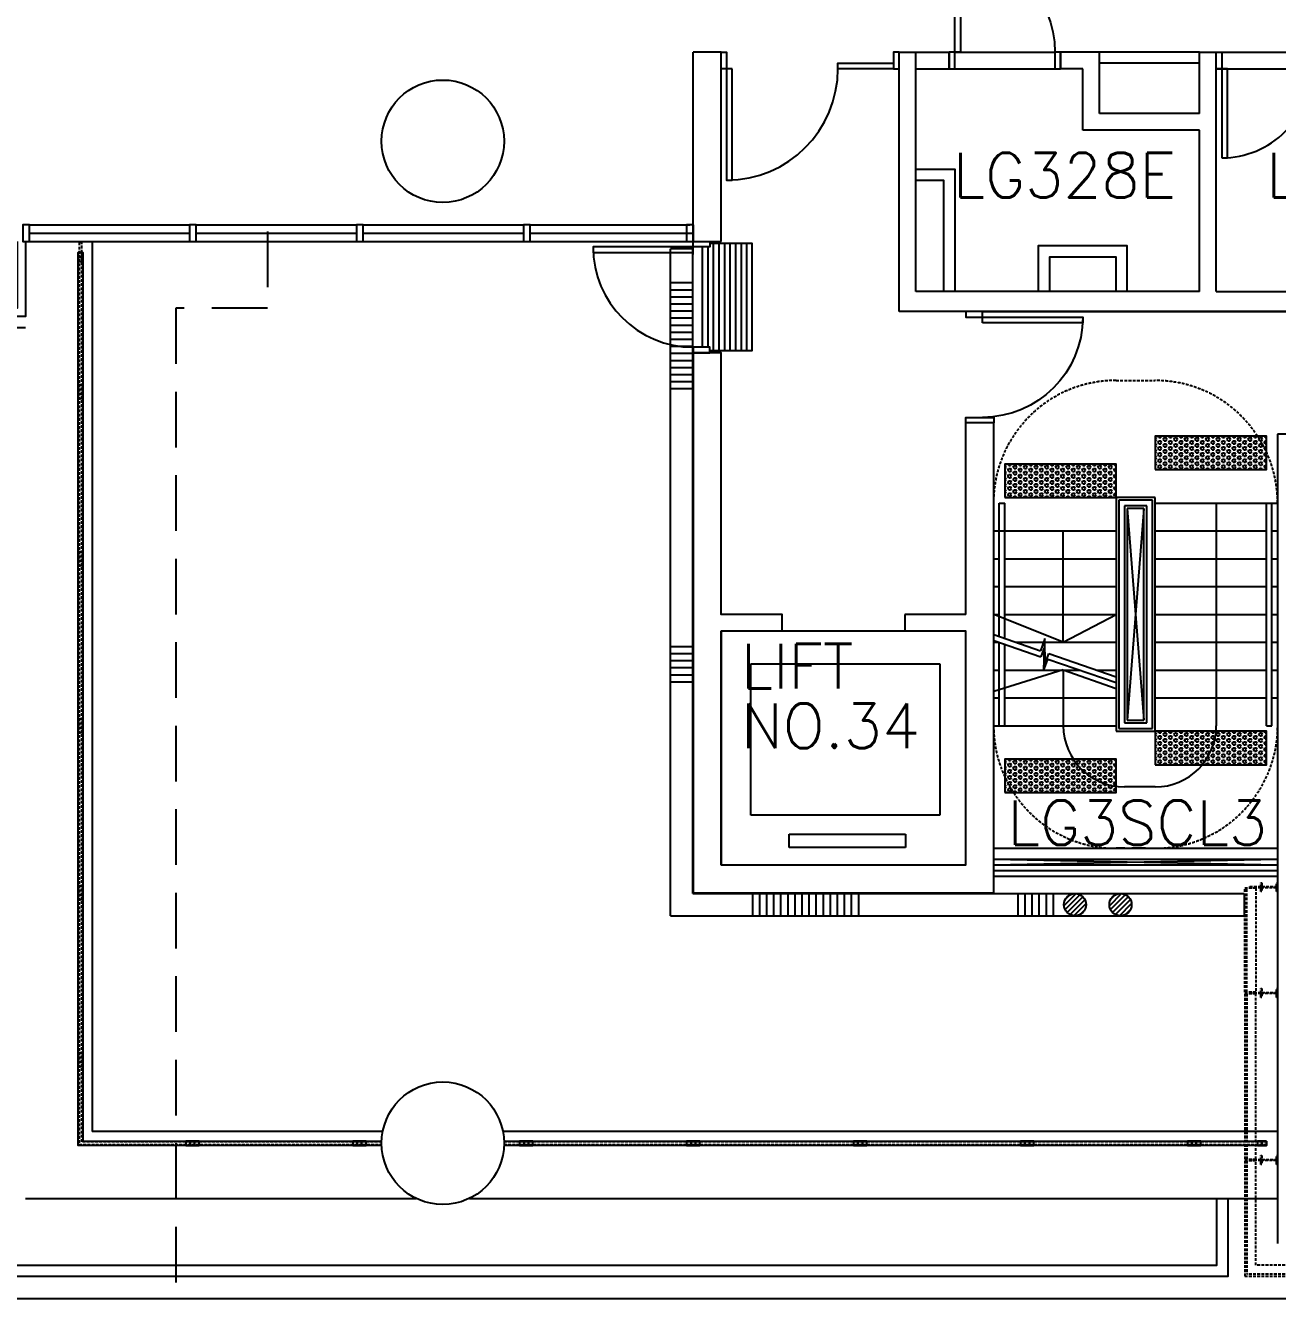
# Model space of a CAD drawing. Extents: x -163002 to 22103, y -103500 to 51643.
# Drawn here: x -114750 to -103500, y 5405 to 16840 of the extents above; entities that cross this region are included whole.
import ezdxf

# ---------------------------------------------------------------- set-up
doc = ezdxf.new("R2010")
doc.units = 0
doc.header["$LTSCALE"] = 1000
doc.header["$MEASUREMENT"] = 0
doc.linetypes.add('s2113a$0$DASHED', pattern=[0.75, 0.5, -0.25])
doc.linetypes.add('s2113a$0$HIDDEN', pattern=[0.375, 0.25, -0.125])
doc.layers.get('0').update_dxf_attribs({"linetype": 'CONTINUOUS'})
doc.layers.get('DEFPOINTS').update_dxf_attribs({"linetype": 'CONTINUOUS'})
for name, color, linetype in [('s2113a$0$A-glaz', 1, 'CONTINUOUS'), ('s2113a$0$A-WallExt', 3, 'CONTINUOUS'), ('s2113a$0$buila', 14, 's2113a$0$HIDDEN'), ('s2113a$0$dr', 1, 'CONTINUOUS'), ('s2113a$0$DR-PIPE', 1, 'CONTINUOUS'), ('s2113a$0$fence', 1, 'CONTINUOUS'), ('s2113a$0$glass-p', 1, 'CONTINUOUS'), ('s2113a$0$lift', 4, 'CONTINUOUS'), ('s2113a$0$ROOM-NO', 4, 'CONTINUOUS'), ('s2113a$0$stair', 1, 'CONTINUOUS'), ('s2113a$0$stru', 2, 'CONTINUOUS'), ('s2113a$0$tactile', 4, 'CONTINUOUS'), ('s2113a$0$TILE', 8, 'CONTINUOUS'), ('s2113a$0$txt1', 4, 'CONTINUOUS'), ('s2113a$0$txt2', 4, 'CONTINUOUS'), ('s2113a$0$wal', 3, 'CONTINUOUS'), ('s2113a$0$walc', 1, 'CONTINUOUS')]:
    doc.layers.add(name, color=color, linetype=linetype)
doc.layers.add('s2113a$0$omitted', color=9, linetype='CONTINUOUS', plot=False)
doc.styles.add('s2113a$0$STANDARD', font='SIMPLEX')

# ---------------------------------------------------------------- blocks, each defined once
blk = doc.blocks.new('s2113a$0$d900')
at = {"layer": 's2113a$0$dr', "linetype": 'Continuous'}
for points in [[(-113716.8388767019, -86305.51010692862), (-113716.8388767019, -86355.51010692862), (-113866.8388767019, -86355.51010692862), (-113866.8388767019, -86305.51010692862)], [(-113866.8388767019, -86405.51010692862), (-113866.8388767019, -86355.51010692862), (-114766.8388767019, -86355.51010692862), (-114766.8388767019, -86405.51010692862)]]:
    blk.add_lwpolyline(points, close=True, dxfattribs=at)
blk.add_arc((-113866.8388767019, -86355.51010692862), 900, 180, 270, dxfattribs=at)
blk = doc.blocks.new('s2113a$0$A$C5BF86B9E')
at = {"layer": 'DEFPOINTS'}
h = blk.add_hatch(dxfattribs=at)
h.set_pattern_fill('ANSI31', color=8, scale=20, angle=45, style=0)
h.set_pattern_definition([(0.0001044522138485313, (-300.0041463533344, 6275.507714608046), (0.0001157627252081905, -63.49999999989447), [])])
h.paths.add_polyline_path([(-200.0008717479359, 4479.269487071471), (-200.0027245315032, 5495.587619816573), (-0.002724531837887446, 5495.587984423581), (-0.0008717482705862155, 4479.269851678479)])
h = blk.add_hatch(dxfattribs=at)
h.set_pattern_fill('ANSI31', color=8, scale=20, angle=45, style=0)
h.set_pattern_definition([(0.0001044522138485313, (-300.0052522973238, 1864.462386587265), (0.0001157627252081905, -63.49999999989447), [])])
h.paths.add_polyline_path([(-200.0052522974911, 1864.462568890771), (-200.0059676681885, 2256.869012652418), (-0.005967668526867021, 2256.869377259429), (-0.00525229782943203, 1864.462933497778)])
h = blk.add_hatch(dxfattribs=at)
h.set_pattern_fill('ANSI31', color=8, scale=20, angle=45, style=0)
h.set_pattern_definition([(90, (2274.423550823762, -292.1644262948503), (-63.49999999999999, 1.06581410364015e-14), [])])
h.paths.add_polyline_path([(478.1851409806986, -192.1644262948512), (1494.503273727489, -192.1644262948503), (1494.503273727489, 7.835573705147909), (478.1851409806986, 7.835573705147909)])
h = blk.add_hatch(dxfattribs=at)
h.set_pattern_fill('ANSI31', color=8, scale=20, angle=45, style=0)
h.set_pattern_definition([(90, (2881.07343231485, -292.1644262948485), (-63.49999999999999, 1.06581410364015e-14), [])])
h.paths.add_polyline_path([(2881.07343231485, -192.1644262948485), (3273.479876077148, -192.1644262948485), (3273.479876077152, 7.83557370514609), (2881.07343231485, 7.83557370514609)])
at = {"layer": 's2113a$0$DR-PIPE'}
h = blk.add_hatch(dxfattribs=at)
h.set_pattern_fill('ANSI31', color=8, scale=10, style=0)
h.set_pattern_definition([(45, (188224.7869452004, -11327.61308832254), (-22.45064030267288, 22.45064030267288), [])])
h.paths.add_polyline_path([(3330.821233791561, -92.01692977220591, 1), (3530.821233791561, -92.01692977220591, 1)])
h = blk.add_hatch(dxfattribs=at)
h.set_pattern_fill('ANSI31', color=8, scale=10, style=0)
h.set_pattern_definition([(45, (188632.5996433528, -11327.61308832254), (-22.45064030267288, 22.45064030267288), [])])
h.paths.add_polyline_path([(3738.633931944059, -92.01692977220591, 1), (3938.633931944059, -92.01692977220591, 1)])
for p, q in [((-4.863341146032326, 5797.852105849135), (-204.8633411462943, 5797.852105849131)), ((-204.8524211387848, -192.1644262948521), (-204.8633411462943, 5797.852105849131)), ((-4.852785745461006, 7.835573705147908), (-4.86334300058661, 5798.869392481865)), ((0, 5748.057744311085), (0, 5798.869392481865)), ((-4.852785745461006, 7.835573705147908), (4950.140794234525, 7.835573705149727)), ((4950.140794234496, 7.835573705149727), (4950.140794234496, -192.1644262948466)), ((-204.8524211387848, -192.1644262948521), (4950.140794234496, -192.1644262948466))]:
    blk.add_line(p, q, dxfattribs=at)
at = {"layer": 's2113a$0$DR-PIPE', "color": 8}
for centre in [(3430.821233791561, -92.01692977220591), (3838.633931944059, -92.01692977220591)]:
    blk.add_circle(centre, 100, dxfattribs=at)
blk = doc.blocks.new('s2113a$0$A$C574D05F9')
at = {"layer": 's2113a$0$dr', "linetype": 'Continuous'}
for points in [[(0, -4.825778887607157e-08), (50, -4.825778887607157e-08), (50, -150.0024456896954), (0, -150.0024456896954)], [(1549.999999999942, -100.0024456896954), (1549.999999999942, -150.0024456896954), (1049.999999999942, -150.0024456897243), (1049.999999999942, -100.0024456897243)], [(1599.999999999942, -4.825778887607157e-08), (1549.999999999942, -4.825778887607157e-08), (1549.999999999942, -150.0024456896954), (1599.999999999942, -150.0024456896954)], [(100, -150.0024456896954), (50, -150.0024456896954), (49.9999999999709, -1150.002445689695), (99.9999999999709, -1150.002445689695)]]:
    blk.add_lwpolyline(points, close=True, dxfattribs=at)
blk.add_arc((49.9999999999709, -150.0024456896954), 1000, 270, 0, dxfattribs=at)
blk = doc.blocks.new('s2113a')
at = {"layer": 's2113a$0$tactile'}
h = blk.add_hatch(dxfattribs=at)
h.set_pattern_fill('HEX', color=9, scale=5, style=0)
h.set_pattern_definition([(0, (-266.3310943451361, 159.4149234570805), (0, 27.4963), [15.875, -31.75]), (120, (-266.3310943451361, 159.4149234570805), (-23.81249431007806, -13.74814999999999), [15.87499999999998, -31.74999999999996]), (59.99999999999999, (-250.4560943451361, 159.4149234570805), (-23.81249431007806, 13.74815), [15.875, -31.75])])
h.paths.add_polyline_path([(-104599.9, 12850.09995044695), (-103599.9, 12850.09995044695), (-103599.9, 13150.09995044695), (-104599.9, 13150.09995044695)])
h = blk.add_hatch(dxfattribs=at)
h.set_pattern_fill('HEX', color=9, scale=5, style=0)
h.set_pattern_definition([(0, (-1616.331102742784, -90.58507654289042), (0, 27.4963), [15.875, -31.75]), (120, (-1616.331102742784, -90.58507654289042), (-23.81249431007806, -13.74814999999999), [15.87499999999998, -31.74999999999996]), (59.99999999999999, (-1600.456102742784, -90.58507654289042), (-23.81249431007806, 13.74815), [15.875, -31.75])])
h.paths.add_polyline_path([(-105949.9000083976, 12600.09995044698), (-104949.9000083976, 12600.09995044698), (-104949.9000083976, 12900.09995044698), (-105949.9000083976, 12900.09995044698)])
h = blk.add_hatch(dxfattribs=at)
h.set_pattern_fill('HEX', color=9, scale=5, style=0)
h.set_pattern_definition([(0, (-266.3310943451361, -2490.585076542918), (0, 27.4963), [15.875, -31.75]), (120, (-266.3310943451361, -2490.585076542918), (-23.81249431007806, -13.74814999999999), [15.87499999999998, -31.74999999999997]), (59.99999999999999, (-250.4560943451361, -2490.585076542918), (-23.81249431007806, 13.74815), [15.875, -31.75])])
h.paths.add_polyline_path([(-104599.9, 10200.09995044695), (-103599.9, 10200.09995044695), (-103599.9, 10500.09995044695), (-104599.9, 10500.09995044695)])
h = blk.add_hatch(dxfattribs=at)
h.set_pattern_fill('HEX', color=9, scale=5, style=0)
h.set_pattern_definition([(0, (-1616.331056882394, -2740.585107334159), (0, 27.4963), [15.875, -31.75]), (120, (-1616.331056882394, -2740.585107334159), (-23.81249431007806, -13.74814999999999), [15.87499999999998, -31.74999999999997]), (59.99999999999999, (-1600.456056882394, -2740.585107334159), (-23.81249431007806, 13.74815), [15.875, -31.75])])
h.paths.add_polyline_path([(-105949.8999625372, 9950.099919655713), (-104949.8999625372, 9950.099919655713), (-104949.8999625372, 10250.09991965571), (-105949.8999625372, 10250.09991965571)])
at = {"layer": 's2113a$0$A-glaz'}
for points in [[(-114714.8977440743, 15050.10030546322), (-114774.8977440743, 15050.10030546322), (-114774.8977467099, 14900.10017670691), (-114714.8977467099, 14900.10017670691)], [(-113214.8977440743, 15050.10030546322), (-113274.8977440743, 15050.10030546322), (-113274.8977467099, 14900.10013278105), (-113214.8977467099, 14900.10013278105)], [(-111714.8977440743, 15050.10030546322), (-111774.8977440743, 15050.10030546322), (-111774.8977467099, 14900.10008885519), (-111714.8977467099, 14900.10008885519)], [(-110214.8977440743, 15050.10030546322), (-110274.8977440743, 15050.10030546322), (-110274.8977467099, 14900.10004492933), (-110214.8977467099, 14900.10004492933)], [(-108749.8972200717, 15050.11549523947), (-108809.8972200717, 15050.11549523947), (-108809.8972200717, 14900.11518990138), (-108749.8972200717, 14900.11518990138)], [(-108809.8972200717, 14975.11534257043), (-108749.8972200717, 14975.11534257043), (-108749.8972200717, 15050.10030546303), (-108809.8972200717, 15050.10030546303)]]:
    blk.add_lwpolyline(points, close=True, dxfattribs=at)
for points in [[(-111714.897849718, 14975.10008709816), (-111714.8977445136, 14975.10008709816), (-111714.8977440743, 15050.10030546322), (-111774.8977440743, 15050.10030546322), (-111774.8977445136, 14975.10008709816)], [(-110214.8977453921, 14975.10017519627), (-110214.8977440743, 15050.10030546322), (-110274.8977440743, 15050.10030546322), (-110274.8977453921, 14975.10017519627)]]:
    blk.add_lwpolyline(points, dxfattribs=at)
at = {"layer": 's2113a$0$A-WallExt'}
for p, q in [((-108499.9406488168, 16599.98951282625), (-108749.9193809407, 16599.97464333378)), ((-108749.8972200717, 15050.11549523947), (-108749.8999999999, 16600.10015697649)), ((-108499.9096107463, 14900.09999999782), (-108499.9406489215, 16599.99199394556)), ((-106899.9340704367, 14269.96155752784), (-106899.9340704366, 16599.9895128067)), ((-106049.9, 9050.099950446984), (-106049.9168302971, 13270.05665092133)), ((-102224.900000005, 13170.06088939367), (-103499.8999999999, 13170.05741681852))]:
    blk.add_line(p, q, dxfattribs=at)
for points in [[(-108749.8999999999, 15050.09999999778), (-108749.8999999999, 14900.09999999782)], [(-108749.8999999999, 15050.09999999778), (-108749.8999999999, 14900.09999999782), (-108499.9096107463, 14900.09999999782)], [(-108749.8999999999, 14900.09999999782), (-108749.8999999999, 14900.09999999782), (-108599.9000000041, 14900.09999999782), (-108599.9000000041, 14900.11691944362)], [(-107949.8993447259, 11400.09956315267), (-108499.8986894559, 11400.09912630741), (-108499.8986894559, 9300.099126307417), (-106299.8993447258, 9300.099563152613), (-106299.8993447258, 11400.09956315267), (-106849.8587104851, 11400.09956315267)]]:
    blk.add_lwpolyline(points, dxfattribs=at)
at = {"layer": 's2113a$0$buila', "linetype": 's2113a$0$DASHED'}
blk.add_lwpolyline([(-112574.900109592, 14990.10030533599), (-112574.9001054043, 14300.10000334072), (-113399.9001078108, 14300.10000334073), (-113399.9000572829, 5405.102778472544), (-98049.89985218005, 5405.102911429952), (-98049.89985218004, 5605.102505238609)], dxfattribs=at)
at = {"layer": 's2113a$0$dr', "linetype": 'ByBlock'}
for p, q in [((-106399.9524782024, 16599.99315775999), (-105500.0253067333, 16600.21767314133)), ((-104049.9040718167, 16600.11672975881), (-103149.9018538783, 16600.34124514015)), ((-106399.9524782024, 16449.99315775999), (-105499.9502602639, 16450.21771068782)), ((-104049.8290253474, 16450.11672975881), (-103149.8268074089, 16450.34128268664))]:
    blk.add_line(p, q, dxfattribs=at)
at = {"layer": 's2113a$0$dr'}
for p, q in [((-104199.9040718166, 16599.99068698934), (-105099.9040718166, 16599.99068698934)), ((-104949.9072598883, 16600.32460236362), (-104949.9072598883, 16600.19183707558)), ((-104949.9072598883, 16600.12693570957), (-104949.9072598883, 16599.99417042153)), ((-104199.9040718166, 16499.99068698935), (-105099.9040718166, 16499.99068698935)), ((-105999.8999717746, 12550.09992105525), (-105949.8999717746, 12550.09992105528)), ((-105999.8999717746, 10550.09991965571), (-105949.8999717746, 10550.09991965571)), ((-103599.9, 10550.09995044695), (-103549.9, 10550.09995044695))]:
    blk.add_line(p, q, dxfattribs=at)
at = {"layer": 's2113a$0$dr', "linetype": 'Continuous'}
blk.add_line((-103999.9040718167, 15650.44497541835), (-103949.9040718167, 15650.44497541835), dxfattribs=at)
at = {"layer": 's2113a$0$dr', "linetype": 's2113a$0$HIDDEN', "ltscale": 0.5}
blk.add_line((-104685.0269236343, 9448.966850250748), (-104949.9, 9448.966873552945), dxfattribs=at)
at = {"layer": 's2113a$0$dr', "linetype": 'Continuous'}
for points in [[(-105449.950260264, 16600.2177106878), (-105499.950260264, 16600.2177106878), (-105499.950260264, 16450.2177106878), (-105449.950260264, 16450.2177106878)], [(-105449.9502602639, 16600.21771068782), (-105499.9502602639, 16600.21771068782), (-105499.9502602639, 16450.21771068782), (-105449.9502602639, 16450.21771068782)], [(-104049.9040718167, 16600.4471933569), (-103999.9040718167, 16600.4471933569), (-103999.9040718167, 16450.4471933569), (-104049.9040718167, 16450.4471933569)], [(-104049.9040718167, 16600.44719335685), (-103999.9040718167, 16600.44719335685), (-103999.9040718167, 16450.44719335685), (-104049.9040718167, 16450.44719335685)], [(-108599.9096107463, 13900.11913738203), (-108599.9096107463, 13950.11913738203), (-108749.9096107463, 13950.11913738203), (-108749.9096107463, 13900.11913738203)], [(-106299.9096107421, 13270.0571212059), (-106299.9096107421, 13320.0571212059), (-106049.9170297102, 13320.05665092119), (-106049.9170297102, 13270.05665092119)]]:
    blk.add_lwpolyline(points, close=True, dxfattribs=at)
for points in [[(-103949.9040718167, 15650.44497541835), (-103949.9040718167, 16450.44719335685), (-103999.9040718167, 16450.44719335685), (-103999.9040718167, 15650.44497541835)], [(-103949.9040718167, 15650.44497541835), (-103949.9040718167, 16450.4471933569), (-103999.9040718167, 16450.4471933569), (-103999.9040718167, 15650.44497541835)]]:
    blk.add_lwpolyline(points, dxfattribs=at)
at = {"layer": 's2113a$0$dr', "linetype": 's2113a$0$HIDDEN', "ltscale": 0.1}
for points in [[(-106052.166153788, 12550.09995044695, -0.4142135284155721), (-104951.0331737661, 13651.23299654969), (-104601.033076894, 13651.23299654969, -0.4142135541828382), (-103499.9, 12550.09995044695)], [(-106051.033076894, 10550.09991965568, 0.4142135284155721), (-104949.9000968721, 9448.966873552949), (-104599.9, 9448.966873552945, 0.4142135541828382), (-103498.7669231059, 10550.09991965568)]]:
    blk.add_lwpolyline(points, format="xyb", dxfattribs=at)
at = {"layer": 's2113a$0$dr', "linetype": 'Continuous'}
blk.add_arc((-103999.9040718167, 16450.44719335685), 800.0022179384978, 270, 0.6679708505616047, dxfattribs=at)
at = {"layer": 's2113a$0$fence'}
for p, q in [((-114149.9029346636, 14900.10016016166), (-114149.9028949287, 6905.099939040359)), ((-111539.7842552272, 6905.099956939059), (-114149.9028949287, 6905.099939040359)), ((-103499.9, 6905.100001785819), (-110460.0157462127, 6905.099964343493)), ((-114749.8999968149, 6305.102782839879), (-111239.6452968974, 6305.102835747864)), ((-110760.1546881808, 6305.102842974942), (-103499.9, 6305.102947958087))]:
    blk.add_line(p, q, dxfattribs=at)
for points in [[(-114824.9000489798, 14900.10017992821), (-114824.9000453383, 14300.10000250502), (-115649.9000477448, 14300.10000250503), (-115649.8999972169, 5405.102777636849), (-98049.89985218005, 5405.102911429952), (-98049.89985218004, 5605.102505238609)], [(-114749.9000489798, 14900.10017773191), (-114749.900044883, 14225.10000250503), (-115449.9000509895, 14225.10000250505), (-115449.9000020572, 5605.102778797459), (-103944.9000003951, 5605.102878251461), (-103944.9000044377, 6305.102878251461)], [(-114749.900044883, 14125.10000250503), (-115349.9000467257, 14125.10000250504), (-115349.8999989752, 5705.102779374981), (-104044.9000009726, 5705.102877694567), (-104044.9000044377, 6305.102877673939)]]:
    blk.add_lwpolyline(points, dxfattribs=at)
at = {"layer": 's2113a$0$glass-p', "linetype": 'Continuous'}
for points in [[(-111549.5362417771, 6780.099956872185), (-114274.9028943074, 6780.099938183179), (-114274.9029341666, 14800.10007463596), (-114234.9029341666, 14800.1000734646), (-114234.9028945062, 6820.099938457477), (-111549.5362449156, 6820.099956872185)], [(-103599.9, 6820.100001100076), (-103599.9, 6780.100001100076), (-110450.2637579484, 6780.099964410366)], [(-110450.2637553585, 6820.099964410367), (-103599.9, 6820.100001100076)]]:
    blk.add_lwpolyline(points, dxfattribs=at)
at = {"layer": 's2113a$0$glass-p'}
for points in [[(-114234.902907776, 14800.10007463596), (-114274.902907776, 14800.10007463596), (-114274.902907776, 14760.1001309512), (-114234.902907776, 14760.1001309512)], [(-114234.902907776, 14760.1001309512), (-114274.902907776, 14760.1001309512), (-114274.902907776, 14720.10018726645), (-114234.902907776, 14720.10018726645)], [(-114234.9029018618, 13610.09987053828), (-114274.9029018618, 13610.09987053828), (-114274.9029018618, 13570.09992685352), (-114234.9029018618, 13570.09992685352)], [(-114234.9029018618, 13570.09992685352), (-114274.9029018618, 13570.09992685352), (-114274.9029018618, 13530.09998316876), (-114234.9029018618, 13530.09998316876)], [(-114234.9029018618, 13530.09998316876), (-114274.9029018618, 13530.09998316876), (-114274.9029018618, 13490.100039484), (-114234.9029018618, 13490.100039484)], [(-114234.9029018618, 12110.09987053828), (-114274.9029018618, 12110.09987053828), (-114274.9029018618, 12070.09992685352), (-114234.9029018618, 12070.09992685352)], [(-114234.9029018618, 12070.09992685352), (-114274.9029018618, 12070.09992685352), (-114274.9029018618, 12030.09998316876), (-114234.9029018618, 12030.09998316876)], [(-114234.9029018618, 12030.09998316876), (-114274.9029018618, 12030.09998316876), (-114274.9029018618, 11990.100039484), (-114234.9029018618, 11990.100039484)], [(-114234.9029018618, 10610.09987053828), (-114274.9029018618, 10610.09987053828), (-114274.9029018618, 10570.09992685352), (-114234.9029018618, 10570.09992685352)], [(-114234.9029018618, 10570.09992685352), (-114274.9029018618, 10570.09992685352), (-114274.9029018618, 10530.09998316876), (-114234.9029018618, 10530.09998316876)], [(-114234.9029018618, 10530.09998316876), (-114274.9029018618, 10530.09998316876), (-114274.9029018618, 10490.100039484), (-114234.9029018618, 10490.100039484)], [(-114234.9029018618, 9110.099870538277), (-114274.9029018618, 9110.099870538277), (-114274.9029018618, 9070.09992685352), (-114234.9029018618, 9070.09992685352)], [(-114234.9029018618, 9070.09992685352), (-114274.9029018618, 9070.09992685352), (-114274.9029018618, 9030.099983168762), (-114234.9029018618, 9030.099983168762)], [(-114234.9029018618, 9030.099983168762), (-114274.9029018618, 9030.099983168762), (-114274.9029018618, 8990.100039484005), (-114234.9029018618, 8990.100039484005)], [(-114234.9029018618, 7610.099870538278), (-114274.9029018618, 7610.099870538278), (-114274.9029018618, 7570.099926853521), (-114234.9029018618, 7570.099926853521)], [(-114234.9029018618, 7570.099926853521), (-114274.9029018618, 7570.099926853521), (-114274.9029018618, 7530.099983168763), (-114234.9029018618, 7530.099983168763)], [(-114234.9029018618, 7530.099983168763), (-114274.9029018618, 7530.099983168763), (-114274.9029018618, 7490.100039484006), (-114234.9029018618, 7490.100039484006)], [(-113269.900049526, 6820.102083424649), (-113309.900049526, 6820.102083424649), (-113309.900049526, 6780.102139739892), (-113269.900049526, 6780.102139739892)], [(-113229.900049526, 6820.09989403989), (-113269.900049526, 6820.09989403989), (-113269.900049526, 6780.099950355133), (-113229.900049526, 6780.099950355133)], [(-113189.900049526, 6820.102025041056), (-113229.900049526, 6820.102025041056), (-113229.900049526, 6780.102081356298), (-113189.900049526, 6780.102081356298)], [(-111769.900049526, 6820.102083424649), (-111809.900049526, 6820.102083424649), (-111809.900049526, 6780.102139739892), (-111769.900049526, 6780.102139739892)], [(-111729.900049526, 6820.09989403989), (-111769.900049526, 6820.09989403989), (-111769.900049526, 6780.099950355133), (-111729.900049526, 6780.099950355133)], [(-111689.900049526, 6820.102025041056), (-111729.900049526, 6820.102025041056), (-111729.900049526, 6780.102081356298), (-111689.900049526, 6780.102081356298)], [(-110269.900049526, 6820.09989403989), (-110309.900049526, 6820.09989403989), (-110309.900049526, 6780.099950355133), (-110269.900049526, 6780.099950355133)], [(-110229.900049526, 6820.09989403989), (-110269.900049526, 6820.09989403989), (-110269.900049526, 6780.099950355133), (-110229.900049526, 6780.099950355133)], [(-110189.900049526, 6820.099835656297), (-110229.900049526, 6820.099835656297), (-110229.900049526, 6780.099891971539), (-110189.900049526, 6780.099891971539)], [(-108769.900049526, 6820.102083424649), (-108809.900049526, 6820.102083424649), (-108809.900049526, 6780.102139739892), (-108769.900049526, 6780.102139739892)], [(-108729.900049526, 6820.09989403989), (-108769.900049526, 6820.09989403989), (-108769.900049526, 6780.099950355133), (-108729.900049526, 6780.099950355133)], [(-108689.900049526, 6820.102025041056), (-108729.900049526, 6820.102025041056), (-108729.900049526, 6780.102081356298), (-108689.900049526, 6780.102081356298)], [(-107269.900049526, 6820.102083424649), (-107309.900049526, 6820.102083424649), (-107309.900049526, 6780.102139739892), (-107269.900049526, 6780.102139739892)], [(-107229.900049526, 6820.09989403989), (-107269.900049526, 6820.09989403989), (-107269.900049526, 6780.099950355133), (-107229.900049526, 6780.099950355133)], [(-107189.900049526, 6820.102025041056), (-107229.900049526, 6820.102025041056), (-107229.900049526, 6780.102081356298), (-107189.900049526, 6780.102081356298)], [(-105769.900049526, 6820.102083424649), (-105809.900049526, 6820.102083424649), (-105809.900049526, 6780.102139739892), (-105769.900049526, 6780.102139739892)], [(-105729.900049526, 6820.09989403989), (-105769.900049526, 6820.09989403989), (-105769.900049526, 6780.099950355133), (-105729.900049526, 6780.099950355133)], [(-105689.900049526, 6820.102025041056), (-105729.900049526, 6820.102025041056), (-105729.900049526, 6780.102081356298), (-105689.900049526, 6780.102081356298)], [(-104269.900049526, 6820.102083424649), (-104309.900049526, 6820.102083424649), (-104309.900049526, 6780.102139739892), (-104269.900049526, 6780.102139739892)], [(-104229.900049526, 6820.09989403989), (-104269.900049526, 6820.09989403989), (-104269.900049526, 6780.099950355133), (-104229.900049526, 6780.099950355133)], [(-104189.900049526, 6820.102025041056), (-104229.900049526, 6820.102025041056), (-104229.900049526, 6780.102081356298), (-104189.900049526, 6780.102081356298)], [(-103639.8999999999, 6820.100003168427), (-103679.8999999999, 6820.100003168427), (-103679.8999999999, 6780.10005948367), (-103639.8999999999, 6780.10005948367)], [(-103599.8999999999, 6820.097813783668), (-103639.8999999999, 6820.097813783668), (-103639.8999999999, 6780.097870098911), (-103599.9, 6780.097870098911)]]:
    blk.add_lwpolyline(points, close=True, dxfattribs=at)
at = {"layer": 's2113a$0$lift'}
for p, q in [((-106733.5711461786, 11400.09956315267), (-107949.8993447259, 11400.09956315267)), ((-108233.5711461786, 9747.022416726828), (-108233.5711461786, 11106.94297130257)), ((-108233.5711461786, 11106.94297130257), (-106533.5711461786, 11106.94297130257)), ((-106533.5711461786, 11106.94297130257), (-106533.5711461786, 9747.022416726828)), ((-106533.5711461786, 9747.022416726828), (-108233.5711461786, 9747.022416726828)), ((-107889.3482650636, 9454.921782530462), (-107889.3482650636, 9574.921782530462)), ((-107889.3482650636, 9574.921782530462), (-106843.5711461786, 9574.921782530462)), ((-106843.5711461786, 9574.921782530462), (-106843.5711461786, 9454.921782530462)), ((-106843.5711461786, 9454.921782530462), (-107889.3482650636, 9454.921782530462))]:
    blk.add_line(p, q, dxfattribs=at)
at = {"layer": 's2113a$0$omitted', "linetype": 's2113a$0$HIDDEN', "ltscale": 0.1}
for p, q in [((-103774.8999927812, 8157.10308658843), (-103774.8999972772, 9093.099897472057)), ((-103774.8999927812, 8143.103057999127), (-103774.9000003049, 6657.102913962916)), ((-103774.9000003061, 6643.102944234116), (-103774.9000003934, 5625.102928705141)), ((-102756.8999848644, 5625.102740472749), (-103774.9000003934, 5625.102928705141))]:
    blk.add_line(p, q, dxfattribs=at)
for points in [[(-111549.75793621, 6812.599999468085), (-114242.4026556668, 6812.600050831482), (-114242.4027046909, 14890.10015723085), (-114267.4027046909, 14890.10015723085), (-114267.4026555151, 6787.600057297147), (-111549.757936186, 6787.599999471594)], [(-103694.8999972772, 9093.099897135733), (-103694.8999927812, 8157.103082468187), (-103794.8999927812, 8157.103082888635), (-103794.8999972772, 9093.099897556167), (-103694.8998658271, 9093.099897135718)], [(-103649.8999981722, 9095.099889737932), (-103749.8999981722, 9095.099908236894), (-103749.8999963223, 9105.099908236894), (-103649.8999963223, 9105.099889737932)], [(-103649.9000046468, 9060.099889737932), (-103649.8999898477, 9140.099889737932), (-103639.8999898477, 9140.09988788802), (-103639.8999963223, 9105.099887888035), (-103509.8999963223, 9105.09986383935), (-103509.8999898477, 9140.09986383935), (-103499.8999898477, 9140.099861989453), (-103499.9000046469, 9060.099861989453), (-103499.9000046469, 9060.099861989453), (-103509.9000046469, 9060.09986383935), (-103509.8999981722, 9095.09986383935), (-103639.8999981722, 9095.099887888035), (-103639.9000046468, 9060.099887888035), (-103649.900004647, 9060.099889738063)], [(-103694.9000003049, 6657.10291429924), (-103694.8999927812, 8143.10306211937), (-103794.8999927812, 8143.103061698922), (-103794.9000003049, 6657.102913878806), (-103694.8998688548, 6657.102914299255)], [(-103649.900000925, 8145.103053794816), (-103749.900000925, 8145.103072293778), (-103749.8999990751, 8155.103072293778), (-103649.8999990751, 8155.103053794816)], [(-103649.9000073996, 8110.103053794816), (-103649.8999926004, 8190.103053794816), (-103639.8999926004, 8190.103051944904), (-103639.8999990751, 8155.103051944919), (-103509.8999990751, 8155.103027896234), (-103509.8999926004, 8190.103027896234), (-103499.8999926004, 8190.103026046337), (-103499.9000073996, 8110.103026046337), (-103499.9000073996, 8110.103026046337), (-103509.9000073996, 8110.103027896234), (-103509.900000925, 8145.103027896234), (-103639.900000925, 8145.103051944919), (-103639.9000073996, 8110.103051944919), (-103649.9000073997, 8110.103053794947)], [(-110450.0420638051, 6787.59999985265), (-103599.9000068891, 6787.600037709842), (-103599.9000070335, 6812.600037709842), (-110450.0420637985, 6812.599999852651)], [(-103794.9000003951, 5605.102878251461), (-102756.8999810805, 5605.102740472749), (-102756.8999999999, 5705.102740472757), (-103694.9000003865, 5705.102913912807), (-103694.9000003061, 6643.102914299386), (-103794.9000003061, 6643.102951717802), (-103794.9000003951, 5605.102878251461)], [(-103649.8999998628, 6645.101461625475), (-103749.8999998628, 6645.101463675476), (-103749.8999996578, 6655.101463675476), (-103649.8999996578, 6655.101461625475)], [(-103649.9000005803, 6610.101461625475), (-103649.8999989403, 6690.101461625475), (-103639.8999989403, 6690.101461420453), (-103639.8999996578, 6655.101461420468), (-103509.8999996578, 6655.10145875543), (-103509.8999989403, 6690.10145875543), (-103499.8999989403, 6690.101458550423), (-103499.9000005803, 6610.101458550423), (-103499.9000005803, 6610.101458550423), (-103509.9000005803, 6610.10145875543), (-103509.8999998628, 6645.10145875543), (-103639.8999998628, 6645.101461420468), (-103639.9000005803, 6610.101461420468), (-103649.9000005804, 6610.101461625606)]]:
    blk.add_lwpolyline(points, dxfattribs=at)
at = {"layer": 's2113a$0$stair'}
for p, q in [((-105999.8999717746, 11352.06615203809), (-105999.8999717746, 12550.09992105525)), ((-105949.8999717746, 11334.82477272774), (-105949.8999717746, 12550.09992105528)), ((-104624.8999999999, 12575.09995044692), (-104924.9, 12575.09995044698)), ((-104924.9, 12575.09995044698), (-104924.9, 10525.09995044693)), ((-104674.9, 12525.09995044692), (-104874.9, 12525.09995044698)), ((-104874.9, 12525.09995044698), (-104874.9, 10575.09995044693)), ((-104674.9, 10575.09995044698), (-104674.9, 12525.09995044692)), ((-104624.9, 10525.09995044698), (-104624.8999999999, 12575.09995044692)), ((-104599.9, 12550.09995044695), (-103499.9, 12550.09995044695)), ((-103599.9, 10550.09995044695), (-103599.9, 12550.09995044695)), ((-103549.9, 10550.09995044695), (-103549.9, 12550.09995044695)), ((-103499.9, 12550.09995044695), (-103499.8999999999, 10550.0999504471)), ((-103499.9, 12550.09995044696), (-103499.8999999999, 10550.09995044711)), ((-106049.9, 12300.09991965568), (-104949.9, 12300.09995044698)), ((-104599.9, 12300.09995044698), (-103599.9, 12300.09995044698)), ((-103549.9, 12300.09995044698), (-103499.9, 12300.09995044695)), ((-103549.9, 12300.09995044698), (-103499.9, 12300.09995044695)), ((-106049.8999999999, 12050.09991965568), (-105999.8999717746, 12050.09991965568)), ((-105949.8999717746, 12050.09991965565), (-104949.9, 12050.09995044698)), ((-104599.9, 12050.09995044698), (-103599.9, 12050.09995044698)), ((-103549.9, 12050.09995044698), (-103499.9, 12050.09995044695)), ((-103549.9, 12050.09995044698), (-103499.9, 12050.09995044695)), ((-106049.8999999999, 11800.09991965568), (-105999.8999717746, 11800.09991965568)), ((-105949.8999717746, 11800.09991965565), (-104949.9, 11800.09995044698)), ((-104599.9, 11800.09995044698), (-103599.9, 11800.09995044698)), ((-103549.9, 11800.09995044698), (-103499.9, 11800.09995044695)), ((-106049.8999999999, 11550.09991965568), (-105999.8999717746, 11550.09991965568)), ((-105999.8999717746, 11352.06615203809), (-105999.8999717746, 11550.09995044698)), ((-105949.8999717746, 11550.09995044698), (-104949.9, 11550.09995044698)), ((-105949.8999717746, 11334.82477272775), (-105949.8999717746, 11550.09996017985)), ((-104599.9, 11550.09995044698), (-103599.9, 11550.09995044698)), ((-103549.9, 11550.09995044698), (-103499.9, 11550.09995044695)), ((-106049.9, 11300.09991965568), (-105999.8999717746, 11300.09991965568)), ((-105999.8999717746, 10550.09991965571), (-105999.8999717746, 11299.17697393403)), ((-105949.8999717746, 10550.09991965571), (-105949.8999717746, 11281.93559462369)), ((-105849.1979871603, 11300.09995044695), (-104949.9, 11300.09995044698)), ((-104599.9, 11300.09995044698), (-103599.9, 11300.09995044698)), ((-103549.9, 11300.09995044698), (-103499.9, 11300.09995044695)), ((-106049.8999999999, 11050.09991965568), (-105999.8999717746, 11050.09991965568)), ((-105949.8999717746, 11050.09991965568), (-105277.5765744023, 11050.0999403574)), ((-105124.1979715963, 11050.09994508012), (-104949.9, 11050.09995044698)), ((-105124.1979715963, 11050.09994508012), (-104949.9, 11050.09995044698)), ((-104599.9, 11050.09995044698), (-103599.9, 11050.09995044698)), ((-103549.9, 11050.09995044698), (-103499.9, 11050.09995044695)), ((-106049.8999999999, 10800.09991965568), (-105999.8999717746, 10800.09991965568)), ((-105949.8999717746, 10800.09991965571), (-104949.9, 10800.09995044698)), ((-104599.9, 10800.09995044698), (-103599.9, 10800.09995044698)), ((-103549.9, 10800.09995044698), (-103499.9, 10800.09995044695)), ((-106049.8999999999, 10550.09991965568), (-105999.8999717746, 10550.09991965571)), ((-105949.8999717746, 10550.09991965571), (-104949.9, 10550.09995044698)), ((-104924.9, 10525.09995044693), (-104624.9, 10525.09995044698)), ((-104874.9, 10575.09995044693), (-104674.9, 10575.09995044698))]:
    blk.add_line(p, q, dxfattribs=at)
at = {"layer": 's2113a$0$stru', "linetype": 'Continuous'}
for centre in [(-110999.8999999999, 15800.09999999787), (-110999.8999999999, 6800.099999997846)]:
    blk.add_circle(centre, 550, dxfattribs=at)
at = {"layer": 's2113a$0$tactile'}
for points in [[(-104599.9, 12850.09995044695), (-103599.9, 12850.09995044695), (-103599.9, 13150.09995044695), (-104599.9, 13150.09995044695)], [(-105949.9000083976, 12600.09995044698), (-104949.9000083976, 12600.09995044698), (-104949.9000083976, 12900.09995044698), (-105949.9000083976, 12900.09995044698)], [(-104599.9, 10200.09995044695), (-103599.9, 10200.09995044695), (-103599.9, 10500.09995044695), (-104599.9, 10500.09995044695)], [(-105949.8999625372, 9950.099919655713), (-104949.8999625372, 9950.099919655713), (-104949.8999625372, 10250.09991965571), (-105949.8999625372, 10250.09991965571)]]:
    blk.add_lwpolyline(points, close=True, dxfattribs=at)
at = {"layer": 's2113a$0$TILE', "linetype": 'Continuous'}
for p, q in [((-108569.9096107463, 14880.11438183855), (-108569.9096107463, 13920.07762981707)), ((-108519.9096107463, 14880.11438183855), (-108519.9096107463, 13920.07762981707)), ((-108469.9096107463, 14880.11438183855), (-108469.9096107463, 13920.07762981707)), ((-108419.9096107463, 14880.11438183855), (-108419.9096107463, 13920.07762981707)), ((-108369.9096107463, 14880.11438183855), (-108369.9096107463, 13920.07762981707)), ((-108319.9096107463, 14880.11438183855), (-108319.9096107463, 13920.07762981707)), ((-108269.9096107463, 14880.11438183855), (-108269.9096107463, 13920.07762981707)), ((-108669.9096107463, 14850.11691944362), (-108669.9096107463, 13950.08016742215)), ((-108619.9096107463, 14850.11691944362), (-108619.9096107463, 13950.08016742215))]:
    blk.add_line(p, q, dxfattribs=at)
blk.add_lwpolyline([(-108599.9096107463, 13920.07762981707), (-108219.9096107463, 13920.07762981707), (-108219.9096107463, 14880.11438183855), (-108599.9096107463, 14880.11438183855)], dxfattribs=at)
at = {"layer": 's2113a$0$txt1'}
for p, q in [((-104849.8999999999, 12500.09995044692), (-104699.8999999999, 10600.09995044698)), ((-104699.8999999999, 12500.09995044692), (-104849.8999999999, 10600.09995044698))]:
    blk.add_line(p, q, dxfattribs=at)
at = {"layer": 's2113a$0$txt2', "linetype": 'Continuous'}
for p, q in [((-104049.9, 12550.09995044695), (-104049.9, 10550.09995044695)), ((-105424.8999913061, 11300.0999217551), (-105424.8999913062, 12300.09993715074)), ((-105424.8999927686, 11300.0999209853), (-106049.900020994, 11550.09990558964)), ((-105424.8999927686, 11300.0999209853), (-104949.900020994, 11550.09993638094)), ((-106049.9, 11369.30754108133), (-105629.0645922025, 11224.19188322016)), ((-105591.2457097703, 11333.86664227367), (-105629.0645922025, 11224.19188322019)), ((-105591.2457097703, 11211.15088927804), (-105591.2457097703, 11333.86664227367)), ((-106049.9, 11316.41836297727), (-105625.9116575214, 11170.21548626054)), ((-105598.2343957098, 11250.47954551433), (-105625.9116575214, 11170.21548626054)), ((-105598.2343957098, 11250.47954551433), (-105604.2673870226, 11044.05862778676)), ((-105591.2315543346, 11211.63522248389), (-105594.816593501, 11088.97184764256)), ((-105591.2457097703, 11211.15088927804), (-105591.2457097703, 11270.74673473882)), ((-105604.2673870226, 11044.05862778676), (-105564.5877936428, 11149.06932630241)), ((-105594.816593501, 11088.97184764256), (-105553.5600690559, 11198.15584075585)), ((-105564.5877936428, 11149.06932630239), (-104949.9, 10937.10801814968)), ((-105553.5600690559, 11198.15584075585), (-104949.9, 10989.99719625377)), ((-105424.8999717746, 11050.75183963453), (-106049.9, 10857.06846663635)), ((-105424.899970312, 11050.75183886476), (-105424.899970312, 10550.09995000872)), ((-105424.8999717746, 11050.75183963453), (-104949.9, 10883.05152122455)), ((-104599.9, 10000.09995044695), (-104874.8999703121, 10000.09995000865))]:
    blk.add_line(p, q, dxfattribs=at)
for centre, start, end in [((-104874.899970312, 10550.09995000865), 180, 270), ((-104599.9, 10550.09995044695), 270, 0)]:
    blk.add_arc(centre, 550, start, end, dxfattribs=at)
at = {"layer": 's2113a$0$wal'}
for p, q in [((-106899.9406495215, 16599.99198357734), (-106449.9524782024, 16599.99198357734)), ((-106749.9436811789, 14450.06516280536), (-106749.9436811789, 16600.11672975881)), ((-106449.9524782024, 16449.99315775999), (-106449.9524782024, 16599.99198357734)), ((-105599.9502602639, 16600.08883642574), (-105599.9502602639, 16600.21736623884)), ((-105449.9502602639, 16450.21781155395), (-105449.9502602639, 16600.21736623883)), ((-105449.9502602639, 16450.08883642574), (-105449.9502602639, 16600.21736623884)), ((-105099.9062897552, 16600.08883642574), (-105449.9502602639, 16600.08883642574)), ((-105449.9502602639, 16600.08883642574), (-105449.9502602639, 16450.21781155395)), ((-105099.9040718166, 16049.99068698932), (-105099.9040718166, 16599.99068698932)), ((-104199.9040718166, 16600.11672975881), (-104049.9040718166, 16600.11672975881)), ((-104199.9040718166, 16049.99068698935), (-104199.9040718166, 16599.99068698935)), ((-104049.9040718166, 14450.06447619916), (-104049.9040718166, 16600.11672975881)), ((-106749.9524782024, 16449.99315775999), (-106449.9524782024, 16449.99315775999)), ((-105249.9062897552, 16449.99315775999), (-105449.9502602639, 16450.08883642574)), ((-105249.9381275768, 15899.99068698935), (-105249.9381275768, 16450.08883642574)), ((-104199.9040718166, 16049.99068698934), (-105099.9040718166, 16049.99068698934)), ((-104199.9040718166, 15899.99068698934), (-105249.9381275768, 15899.99068698935)), ((-104199.9040718166, 14449.95670363241), (-104199.9040718166, 15899.99068698935)), ((-106299.9091007084, 14270.05757394728), (-106899.9340704367, 14270.05990101016)), ((-100449.8699747025, 14270.03488587663), (-106149.905005374, 14270.0569921899)), ((-105599.8784506025, 14270.05958017644), (-105449.8784506025, 14270.05958017644)), ((-104049.9075634408, 14270.10326342156), (-104049.8969081863, 14270.10326327905)), ((-106299.8878589779, 11550.09956315267), (-106299.9096107409, 13270.05668188956)), ((-103499.8999999999, 13170.05741681854), (-103499.9, 5900.101568641062)), ((-106299.8878589779, 11550.09956315267), (-106849.8587104851, 11550.09956315267)), ((-106849.8587104851, 11550.09956315267), (-106849.8587104851, 11400.09956315267)), ((-108499.8986894559, 9300.09912630736), (-108499.8986894559, 11400.09912630741)), ((-108499.8986894559, 9300.099126307301), (-108499.8986894559, 11400.09912630736)), ((-106299.8993447258, 9300.099563152613), (-106299.8993447258, 11400.09956315267))]:
    blk.add_line(p, q, dxfattribs=at)
for points in [[(-106149.905005374, 14270.05699218988), (-101249.8981540746, 14270.0379886073), (-101249.8748692791, 16375.14866422924)], [(-104049.9040718166, 14450.06447619916), (-102749.8926718503, 14450.05591001576), (-102749.8911640577, 14495.05615244627), (-101474.9213874707, 14495.04798904011), (-101474.8985795679, 15416.85920292299)], [(-104199.9040718166, 14450.06516280536), (-106749.9436811789, 14450.0546467341)], [(-107949.8993447259, 11400.09956315267), (-107949.8993447259, 11550.09956315267), (-108499.89934473, 11550.09956315265), (-108499.9096107463, 13900.11913738203), (-108749.9096107463, 13900.11913738203), (-108749.8935770506, 9050.099999997852), (-106049.9, 9050.099950446984)], [(-106049.9170297102, 13270.05665092119), (-106299.9094885271, 13270.05646436715)], [(-106049.9170297102, 13270.05665092119), (-106299.9094885271, 13270.05646436715)], [(-106049.9166418916, 13270.05508400835), (-106299.9091007084, 13270.05489745431)]]:
    blk.add_lwpolyline(points, dxfattribs=at)
at = {"layer": 's2113a$0$walc', "linetype": 's2113a$0$DASHED'}
for p, q in [((-114714.9000000004, 15050.10030546316), (-113274.9000000004, 15050.10030546316)), ((-113214.9000000004, 15050.10030546316), (-111774.9000000004, 15050.10030546316)), ((-111714.9000000004, 15050.10030546316), (-110274.9000000004, 15050.10030546316)), ((-110219.904511852, 15050.10030546297), (-108804.8833838873, 15050.10030546303))]:
    blk.add_line(p, q, dxfattribs=at)
at = {"layer": 's2113a$0$walc', "linetype": 'Continuous'}
for p, q in [((-114714.8977440743, 15050.10030559034), (-113274.8977440743, 15050.10030559034)), ((-113214.8977440743, 15050.10030559034), (-111774.8977440743, 15050.10030559034)), ((-111714.8977440743, 15050.10030559034), (-110274.8977440743, 15050.10030559034)), ((-110219.902255926, 15050.10030559016), (-108779.902255926, 15050.10030559016)), ((-114714.8977453921, 14975.10017494988), (-113274.8977453921, 14975.10013278105)), ((-114714.8977467099, 14900.10017670691), (-113274.8977467099, 14900.10013453808)), ((-113214.8977453921, 14975.10013102402), (-111774.8977453921, 14975.10008885519)), ((-113214.8977467099, 14900.10013278105), (-111774.8977467099, 14900.10009061222)), ((-111714.8977453921, 14975.10008709816), (-110274.8977453921, 14975.10004492933)), ((-111714.8977467099, 14900.10008885519), (-110274.8977467099, 14900.10004668636)), ((-110214.8977453921, 14975.10004317229), (-108804.8977440743, 14975.10000188198)), ((-110214.8977467099, 14900.10004492933), (-108804.8977453921, 14900.10000363902)), ((-106049.8999999999, 10550.09991965554), (-106049.9, 12550.09991965571))]:
    blk.add_line(p, q, dxfattribs=at)
at = {"layer": 's2113a$0$walc', "color": 7}
for p, q in [((-104599.9, 12600.09995044695), (-104949.9, 12600.09995044698)), ((-104949.9, 12600.09995044698), (-104949.9, 10500.09995044695)), ((-104599.9, 10500.09995044695), (-104599.9, 12600.09995044695)), ((-104699.9, 12500.09995044692), (-104849.9, 12500.09995044698)), ((-104849.9, 12500.09995044692), (-104849.9, 10600.09995044693)), ((-104699.9, 10600.09995044693), (-104699.9, 12500.09995044692)), ((-104849.9, 10600.09995044693), (-104699.9, 10600.09995044698)), ((-104949.9, 10500.09995044695), (-104599.9, 10500.09995044695))]:
    blk.add_line(p, q, dxfattribs=at)
at = {"layer": 's2113a$0$walc'}
for p, q in [((-106049.9000009176, 9350.099569148104), (-103499.9000009175, 9300.099569148108)), ((-106049.9000009176, 9300.099569148104), (-103499.8999999999, 9350.099569148108))]:
    blk.add_line(p, q, dxfattribs=at)
for points in [[(-106749.9109148759, 15450.06516194162), (-106499.9524782024, 15450.05477283751), (-106499.9524782024, 14450.06516280538)], [(-106749.9067585432, 15550.06516185525), (-106399.9524782024, 15550.05061659124), (-106399.9524782024, 14450.06516280538)], [(-104849.9395448215, 14449.94878753328), (-104849.9395448215, 14449.94878753328), (-104849.9062897552, 14860.0547722357), (-105649.9062897552, 14860.04022507144), (-105649.9062897552, 14450.01528489384)], [(-104949.9353884888, 14449.95294334768), (-104949.9353884888, 14449.95294334768), (-104949.9062897552, 14760.05892848197), (-105549.9062897552, 14760.04438131771), (-105549.9062897552, 14450.01528489384)]]:
    blk.add_lwpolyline(points, dxfattribs=at)
at = {"layer": 's2113a$0$walc', "color": 7}
for points in [[(-106049.9000009176, 9450.099569148104), (-103499.9000009175, 9450.099569148108)], [(-106049.9000009176, 9350.099569148104), (-103499.9000009175, 9350.099569148108)]]:
    blk.add_lwpolyline(points, dxfattribs=at)
at = {"layer": 's2113a$0$walc', "linetype": 'Continuous'}
for points in [[(-106049.9000009176, 9300.099569148104), (-103499.8999999999, 9300.0995691481)], [(-106049.9000009176, 9250.099569148104), (-103499.8999999999, 9250.0995691481)], [(-106049.9000009176, 9200.099569148104), (-103499.8999999999, 9200.0995691481)]]:
    blk.add_lwpolyline(points, dxfattribs=at)
at = {"layer": 's2113a$0$A-glaz'}
blk.add_blockref('s2113a$0$A$C574D05F9', (-108499.9406489215, 16599.99199394556), dxfattribs=at)
at = {"layer": 's2113a$0$dr', "linetype": 'Continuous', "xscale": -1, "rotation": 90}
blk.add_blockref('s2113a$0$d900', (-192755.462585131, -97266.84571894193), dxfattribs=at)
at = {"layer": 's2113a$0$dr', "linetype": 'Continuous'}
blk.add_blockref('s2113a$0$d900', (5116.938876701985, 101205.6270263722), dxfattribs=at)
at = {"layer": 's2113a$0$DR-PIPE'}
blk.add_blockref('s2113a$0$A$C5BF86B9E', (-108749.8935770506, 9035.290529971302), dxfattribs=at)
at = {"layer": 's2113a$0$wal', "xscale": -1}
blk.add_blockref('s2113a$0$d900', (-220016.7479774104, 100575.5676808759), dxfattribs=at)
at = {"layer": 's2113a$0$ROOM-NO', "style": 's2113a$0$STANDARD'}
for s, p in [('LG328E', (-106418.5459172198, 15294.90221235217)), ('LG329E', (-103600.6720606733, 15294.90221235217)), ('LIFT', (-108322.832542716, 10884.75692289058)), ('NO.34', (-108322.832542716, 10349.60211336738)), ('LG3SCL3', (-105925.3318010682, 9479.127728693682))]:
    blk.add_text(s, height=400, dxfattribs=at).set_placement(p)

msp = doc.modelspace()

# ---------------------------------------------------------------- block references
msp.add_blockref('s2113a', (0, 0))

doc.saveas('drawing.dxf')
